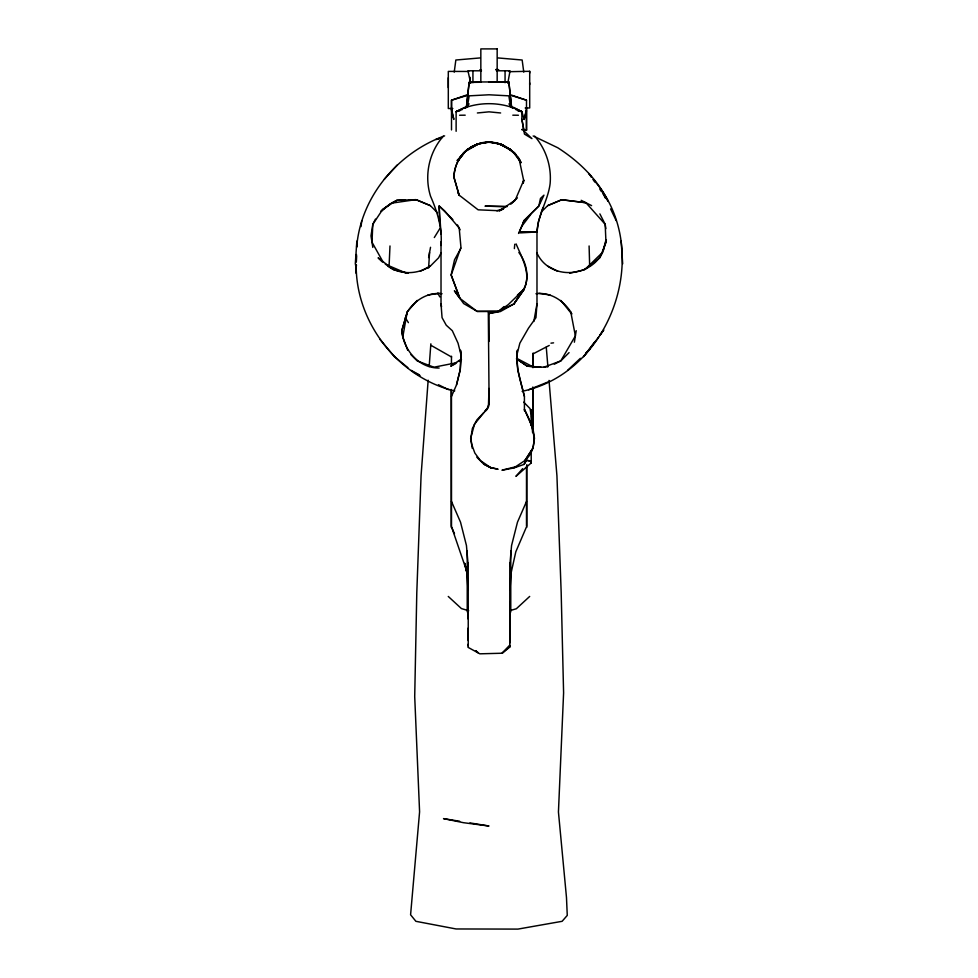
<?xml version="1.0" encoding="UTF-8"?>
<svg xmlns="http://www.w3.org/2000/svg" width="978" height="978" viewBox="0 0 978 978"><rect width="100%" height="100%" fill="white"/><g stroke="black" fill="none" stroke-linecap="round" stroke-linejoin="round"><path stroke-width="1.47" d="M451.506 396.347L456.518 384.867L460.259 369.892L461.103 355.283L458.046 343.192L452.313 330.711L446.249 325.222L442.056 317.654L441.017 303.877L441.017 241.847M448.303 87.653L448.303 77.763M451.506 129.927L451.506 100.208L468.34 94.414M468.23 628.023L468.23 640.541M468.23 619.086L468.23 607.375M468.23 645.993L468.23 645.162M489 341.444L489 313.498L498.523 311.359L513.939 303.926L524.257 289.329M468.23 647.448L479.843 653.817L502.13 653.231L509.77 647.118L509.77 602.314M509.77 645.993L502.13 653.231L509.77 645.162M529.697 84.573L529.697 71.296L509.098 71.687M449.244 389.562C395.613 373.889 355.772 320.808 356.188 264.94M532.655 432.447L532.863 387.129M532.961 367.496L533.022 353.902L549.245 345.454M532.851 387.435L532.643 427.068L532.9 387.777M532.949 367.618L533.022 353.902M533.034 366.628L533.12 353.021M451.396 363.877L451.518 356.236M469.953 83.106L470.051 77.286M356.078 273.29L356.285 264.525M356.359 261.603L356.493 255.747M356.701 246.982C360.625 196.798 397.85 152.764 444.623 135.869M356.261 261.957L356.469 254.524M356.677 247.079L356.848 241.126L355.32 263.657L356.102 267.911L356.457 264.965M488.474 405.173L489 388.449M510.027 590.333L510.944 573.634L515.809 551.788L526.494 526.849M522.643 468.658L515.907 476.384L531.115 463.01L531.225 461.127L526.494 460.198L524.049 464.391L514.11 467.887L502.215 470.235M531.115 463.01L531.225 461.127M428.608 268.009L429.574 252.434M428.156 380.21L421.066 475.736L416.787 592.937L414.709 696.568L419.586 811.862L410.589 914.785L415.894 921.313L456.09 928.966L517.937 929.1L562.106 921.313L567.264 915.408L566.482 897.511L558.438 812.009L563.597 692.913L561.176 592.436L556.934 475.773L549.025 380.43M429.171 366.554L430.858 343.816M518.939 232.605L536.983 232.116L536.983 303.877L535.956 317.654L528.462 328.205L519.844 343.192L516.812 355.283L517.717 369.892L524.416 396.469L524.416 410.833M389.99 245.967L389.061 266.481M514.367 248.608L514.77 244.243M589.636 265.014L589.098 245.967M454.232 72.115L455.846 60.013L480.198 57.922M361.041 226.615L361.75 220.71M516.812 355.283L517.35 350.747M517.35 350.197C515.259 365.931 520.602 381.286 524.416 396.347M519.465 232.141L536.983 232.03C537.839 215.038 548.01 200.441 550.113 183.717C551.665 166.541 546.017 149.157 534.66 136.174M523.303 182.715L523.682 179.989M536.983 232.03L538.45 221.627L542.814 208.008M523.291 183.033L523.658 180.465L519.147 159.108L520.846 162.751M532.961 448.058L524.941 460.528C540.7 446.151 532.729 425.185 524.416 409.379L532.961 428.584L534.477 438.34L532.937 448.144L524.941 460.528L514.086 467.741M574.379 342.214L576.213 330.662M606.384 239.842L603.23 250.771M524.049 464.391L526.494 460.198M593.377 179.573C654.759 248.987 612.301 372.557 522.105 391.31M407.704 350.234L402.789 336.958L407.203 312.092C414.55 300.307 427.875 291.884 442.044 293.742M507.79 83.289L510.039 70.795L496.518 70.795M533.841 321.469L536.983 303.877M428.608 257.569L430.54 247.287M513.377 107.262L521.873 111.688L524.147 119.438L526.494 109.035L526.506 129.976L522.007 129.854M476.995 144.561C462.826 149.059 454.464 162.849 453.926 177.324L459.098 195.099L478.132 209.83L499.526 210.747L503.047 209.194M479.11 143.632C464.232 148.106 454.415 161.492 453.926 176.957L459.098 195.099M456.518 384.867L460.259 369.427L461.103 354.415L460.552 350.197M603.133 250.784L605.957 239.928M524.147 119.438L526.494 110.771M407.203 312.092L401.787 330.662L402.789 336.958M488.303 311.75L489.122 403.731L487.24 409.22L485.161 411.347M489.122 403.731L487.24 409.036L476.885 419.868L472.362 428.56L470.809 438.462L471.873 444.966L474.856 453.071L480.455 460.626L490.528 467.484L497.839 469.11M510.871 203.937L515.174 200.221L523.658 180.465M519.648 231.248L524.391 220.282L538.854 205.979L543.964 195.148L540.467 198.461L538.854 205.979L524.049 220.588M526.494 501.506L517.472 522.191L511.567 545.528L509.77 565.871L509.77 563.352L509.77 643.084M518.548 233.436L524.391 220.282L522.937 222.654M375.466 219.109L372.814 224.317L370.992 235.857L372.814 247.41M441.249 252.617L438.596 257.825L430.332 266.102L420.234 271.297M460.931 248.241L454.525 259.806L451.151 274.855L459.88 298.363L477.068 311.371L498.523 311.359L508.218 304.659L524.098 289.292C529.44 277.141 526.775 262.874 518.866 252.495M434.305 237.544L439.807 228.656M489 313.498L500.406 311.542L513.939 303.926L519.355 295.368M520.895 292.923C533.866 278.155 522.386 258.962 516.103 243.913M457.765 161.211L464.721 151.957M513.939 303.926L524.098 289.292L517.423 295.05M594.6 342.117L583.609 356.677L598.56 337.227M600.284 334.806L603.756 329.977L600.089 334.831M443.34 136.174C429.012 152.323 424.036 175.698 430.564 196.272C437.386 211.786 442.447 228.339 441.017 245.466M465.552 108.167L468.878 103.631L467.35 107.042L469.147 95.844L489 94.78L508.853 95.844L510.577 106.92L509.135 103.631L512.399 108.069M457.704 161.37L465.406 151.345L460.088 157.421L465.063 151.651L478.67 143.778M521.702 226.358L530.565 214.72M484.623 411.64L488.694 406.469M483.804 412.679L474.464 424.22L470.662 438.462L472.288 448.364M417.19 300.429L407.41 311.652L401.787 330.662C403.523 349.99 418.755 368.266 439.159 368.034M384.366 179.17L397.251 165.001M456.983 160.563L467.826 148.876M380.98 211.04L389.953 204.06M541.47 211.823L547.68 205.624L561.629 199.756L585.932 202.727L605.186 224.317L605.871 228.644M569.074 352.63L560.81 360.894L554.294 364.219M466.983 149.927L461.738 155.16L466.922 149.976L476.873 144.353L473.707 145.771M584.93 269.5L602.778 252.141C590.052 278.339 549.025 280.258 536.751 252.617M567.643 370.307L580.37 358.315M585.663 353.315L589.905 349.305M529.685 596.433L516.335 608.756L510.577 610.455M510.895 203.73L517.399 197.874M459.22 361.469L461.482 359.501M462.79 153.693L467.9 149.292M504.086 306.554L498.523 311.359L477.313 311.444L463.658 303.559L454.379 290.735L459.88 298.363L451.151 275.124L460.944 247.348L459.195 228.07L444.684 210.93L439.146 205.979L439.55 221.639M459.171 361.554L461.335 359.757M381.371 211.224L390.039 204.109M460.577 359.488L450.711 366.2L455.626 363.694M499.526 210.747L515.174 200.221M466.848 150.037L478.218 143.913L489 142.03L496.335 142.8M392.264 202.629L396.811 200.319L405.564 200.013M430.332 266.102C417.789 274.586 399.855 275.075 387.532 265.943M456.127 131.297L456.127 111.688L466.53 106.492M460.076 110.6L456.127 111.688C475.846 101.015 502.154 101.015 521.873 111.688L521.873 119.243L524.465 134.096L531.946 138.619L524.037 131.076L521.873 119.243M547.68 205.624L561.812 199.732L585.932 202.727M528.633 389.757L549.746 381.286M473.939 145.746L480.381 143.289M516.408 358.853L527.289 366.2L543.744 367.251L560.81 360.894L575.382 335.906L570.785 312.031C563.414 300.283 550.101 291.884 535.956 293.742M456.127 111.688L462.46 109.438M496.861 210.808L503.792 208.546M476.066 144.622L480.467 143.191M467.912 95.257L451.506 100.208L451.506 110.771L453.853 119.438L451.506 109.035M441.775 137.764L435.931 139.512L441.469 137.715M502.215 470.088L516.274 466.628M569.636 273.229L584.184 269.879L599.881 257.825L605.969 242.507L605.186 224.317L599.881 213.889M456.665 362.728L433.914 367.202L417.19 360.894L410.992 354.696M478.218 144.096C491.494 139.414 506.69 144.377 515.871 154.695C507.069 145.918 494.245 140.123 481.665 142.8M479.721 69.915L480.834 69.707M478.218 143.913L489 142.03L501.396 144.438L504.538 145.881M543.744 367.251L547.729 366.628M427.948 295.014L439.159 293.29M391.127 203.216L415.772 199.659L430.332 205.624L437.557 212.862M550.944 343.168L553.572 342.85M477.374 112.971L489 111.834L500.626 112.971M408.474 199.915L415.772 199.659M520.394 232.593L530.944 232.287M481.372 82.25L469.147 82.421L466.408 107.311L469.147 82.225L481.372 82.115M489 82.14L508.853 81.871L511.592 107.274L508.853 81.871L496.641 81.981M520.369 232.263L530.944 232.116M459.587 115.245L465.198 115.184M495.785 69.719L498.67 69.695L495.907 69.499M452.826 108.485L448.303 108.509L448.303 71.406L468.694 71.467M525.186 107.996L529.697 107.971L529.697 82.91M481.482 70.795L467.961 70.795L470.699 83.264M517.24 359.305L527.289 366.2L540.846 367.239M512.802 115.184L518.413 115.245M507.179 206.602L485.002 206.15L506.005 206.59M497.802 57.922L522.154 60.013L523.768 72.115M522.007 129.353L526.506 129.976M538.841 293.29L550.064 295.014M459.66 821.251L443.523 818.623L463.401 822.681L489 826.019L469.929 822.914M526.47 460.369L531.213 461.286L531.201 450.87M454.758 390.845L447.655 389.317L438.45 384.721M476.799 457.191L483.829 464.171L490.479 467.618L497.814 469.257M517.924 110.563L521.873 111.688L515.553 109.438M517.533 110.441L521.873 111.688L518.157 110.6M468.682 610.737L461.42 608.573L448.254 596.446M512.13 95.722L526.494 100.208L526.494 130.416M497.594 143.204L501.946 144.622M510.443 94.756L526.494 100.208M497.655 143.301L504.257 145.856M533.169 135.966L557.753 147.751C578.793 161.236 596.947 178.754 608.218 201.321L603.181 194.06M430.332 205.624L416.604 199.793L396.811 200.319L382.875 209.145L372.814 224.317L371.982 242.165L383.278 262.422M385.308 264.256L405.295 272.752L408.364 273.229L393.449 269.696L378.119 257.825L382.031 261.737M411.225 370.393L419.024 374.696M490.479 467.618L491.323 468.034L483.829 464.171M413.474 372.227L420.051 375.515M581.189 200.319L591.604 205.624M547.68 266.102L557.766 271.297M499.831 143.937L510.712 149.646M516.751 358.327L533.585 367.202M431.2 345.454L451.53 356.994M501.396 144.438L511.017 149.927L516.274 155.16L507.778 147.812M499.33 143.778L511.494 150.746M475.614 650.92L478.071 652.668L475.883 650.773M407.863 367.655L394.391 356.677L379.806 339.195M510.149 149.316L515.21 153.693L519.538 159.658M513.279 151.957L515.21 153.693M452.863 219.61L439.146 205.979L441.017 233.95M511.152 150.037L518.096 157.678M523.707 402.141L530.027 408.584L531.152 415.185L531.176 425.589M560.81 300.429L571.812 314.06L570.785 312.031M513.328 152.006L520.822 162.531M591.58 177.14L588.89 173.485L591.409 177.116M593.096 179.536L594.771 181.957M599.82 189.219L601.494 191.639M405.32 317.642L408.401 322.654M457.459 224.94L460.125 229.757M518.242 157.299L521.054 162.507M437.802 293.168L439.807 296.921M458.059 193.057L459.354 195.502M602.35 191.737L605.516 198.326M610.565 208.864L616.25 220.71M451.506 501.506L460.528 522.191L466.445 545.528L468.23 565.859L468.23 563.352L468.23 647.118M454.477 533.768L451.506 526.739L467.056 572.118L465.662 566.299M467.056 573.634L464.782 563.438L467.056 573.634L467.973 590.333M441.017 303.877L441.555 306.823M460.552 350.747L461.103 355.283M546.262 347.141L547.9 366.811M621.152 241.126L622.68 263.84M531.409 412.643L531.25 409.599L532.643 432.655M531.58 415.687L531.983 423.303M526.849 527.166L526.836 464.611M468.23 644.135L468.23 645.688M451.469 390.418L451.506 525.993M451.213 527.166L451.164 389.44M529.697 71.296L529.697 73.057M526.494 466.604L526.494 525.993M510.773 550.858L510.773 612.008M509.77 645.835L509.77 647.118M505.064 70.795L505.064 82.727M472.936 70.795L472.936 82.702M467.227 550.858L467.227 611.861M472.655 146.235L470.357 147.727L472.655 146.235M497.166 48.9L480.834 48.9L480.834 81.956L497.166 81.956L497.166 48.9"/></g></svg>
